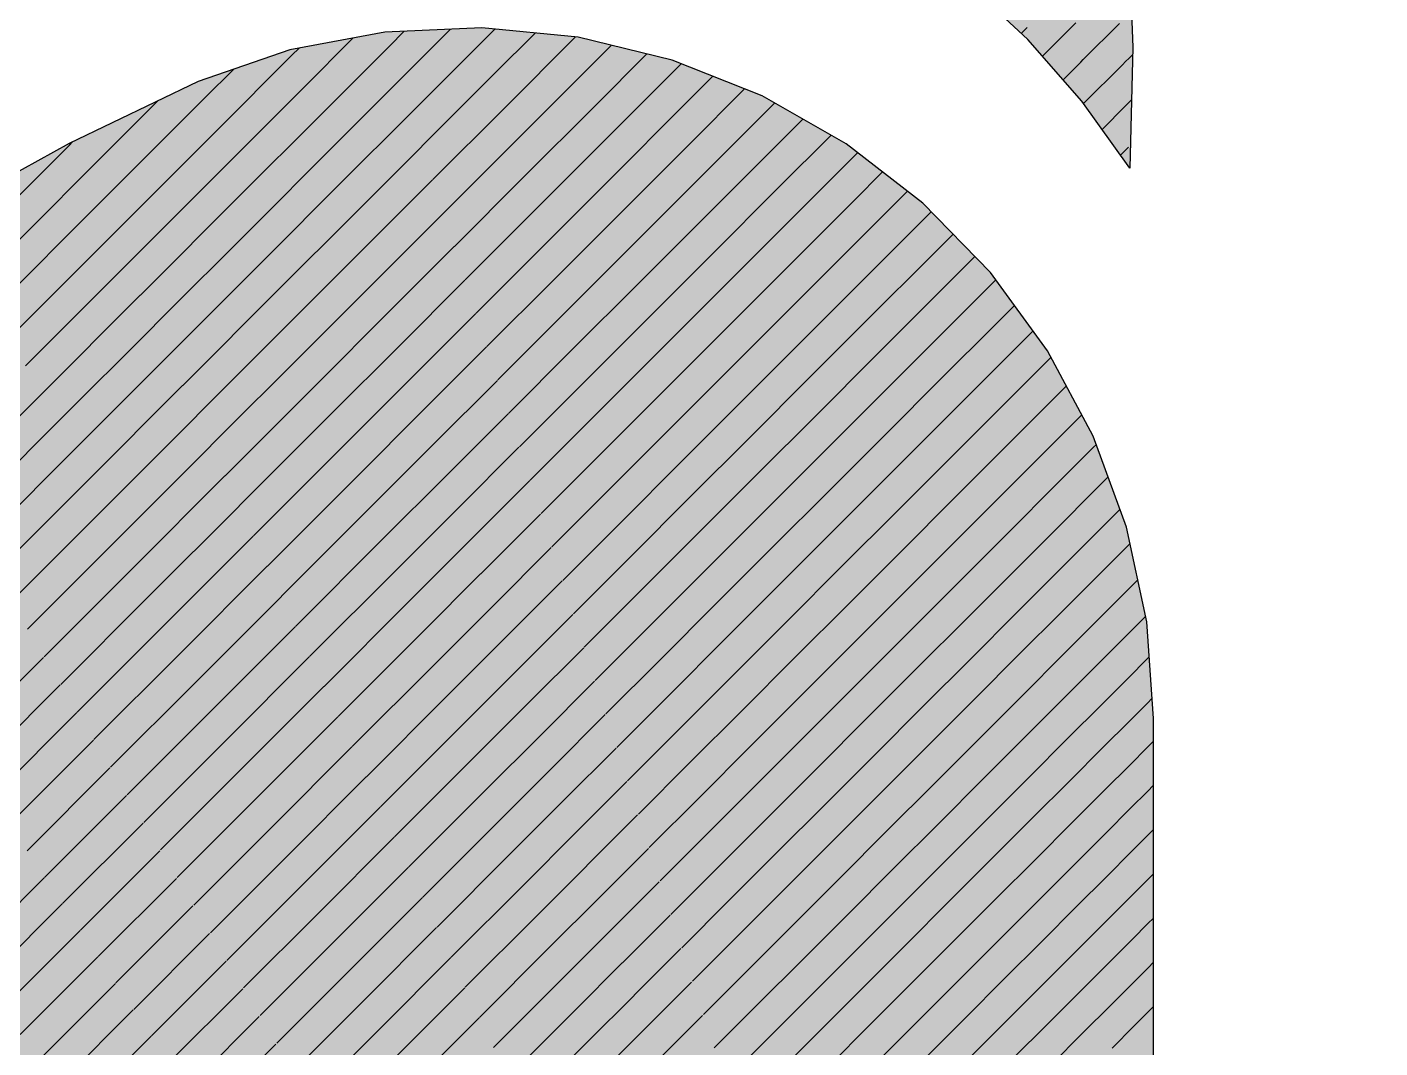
# Model space of a CAD drawing. Extents: x 0 to 13080, y 0 to 6750.
# Drawn here: x 12426.53 to 12442.76, y 1137.8 to 1150.04 of the extents above; entities that cross this region are included whole.
import ezdxf

# ---------------------------------------------------------------- set-up
doc = ezdxf.new("R2010")
doc.units = 0
doc.header["$MEASUREMENT"] = 0
doc.layers.add('MTH-CARIMBO-TXT1', color=1, linetype='CONTINUOUS')

msp = doc.modelspace()

# ---------------------------------------------------------------- linework, layer by layer
at = {"layer": 'MTH-CARIMBO-TXT1', "linetype": 'Continuous'}
for p, q in [((12438.452313, 1149.966276), (12438.5234, 1150.037362)), ((12438.707747, 1149.691379), (12439.108988, 1150.092621)), ((12439.197925, 1149.651228), (12439.632092, 1150.085394)), ((12429.845548, 1149.314462), (12430.44237, 1149.911284)), ((12430.875901, 1149.814485), (12431.053074, 1149.991658)), ((12431.005741, 1149.413995), (12431.607325, 1150.015578)), ((12431.135581, 1149.013505), (12432.020004, 1149.897928)), ((12432.020004, 1149.897928), (12432.138576, 1150.0165)), ((12432.13695, 1149.484544), (12432.621785, 1149.969379)), ((12432.253896, 1149.07116), (12433.104994, 1149.922258)), ((12429.703926, 1149.70317), (12429.79121, 1149.790454)), ((12429.98717, 1148.925754), (12430.875733, 1149.814317)), ((12433.234832, 1149.521766), (12433.535813, 1149.822747)), ((12433.338606, 1149.095209), (12433.962768, 1149.719371)), ((12439.747452, 1149.670425), (12439.791341, 1149.714313)), ((12428.815978, 1148.815222), (12429.703924, 1149.703168)), ((12434.293058, 1149.519331), (12434.376129, 1149.602403)), ((12438.955657, 1149.408959), (12439.147019, 1149.600321)), ((12439.147019, 1149.600321), (12439.168859, 1149.622162)), ((12439.168859, 1149.622162), (12439.197925, 1149.651228)), ((12439.201239, 1149.124212), (12439.667509, 1149.590482)), ((12439.667509, 1149.590482), (12439.706283, 1149.629256)), ((12439.706283, 1149.629256), (12439.747452, 1149.670425)), ((12428.662892, 1149.192466), (12429.007812, 1149.537386)), ((12430.128792, 1148.537046), (12431.005173, 1149.413426)), ((12431.265422, 1148.613015), (12432.13695, 1149.484544)), ((12432.370842, 1148.657776), (12433.234832, 1149.521766)), ((12433.44238, 1148.668653), (12434.293058, 1149.519331)), ((12434.383454, 1149.079397), (12434.755758, 1149.451701)), ((12428.969063, 1148.437977), (12429.845533, 1149.314447)), ((12434.47385, 1148.639463), (12435.135386, 1149.300999)), ((12427.210048, 1148.269952), (12428.095545, 1149.15545)), ((12427.37951, 1147.909084), (12428.662892, 1149.192466)), ((12431.395262, 1148.212526), (12432.253896, 1149.07116)), ((12432.487789, 1148.244392), (12433.338606, 1149.095209)), ((12433.546153, 1148.242097), (12434.383454, 1149.079397)), ((12435.380779, 1149.016062), (12435.49644, 1149.131723)), ((12439.422767, 1148.81541), (12439.702927, 1149.095569)), ((12439.702927, 1149.095569), (12439.726224, 1149.118867)), ((12439.726224, 1149.118867), (12439.750961, 1149.143603)), ((12439.750961, 1149.143603), (12439.777332, 1149.169974)), ((12429.122149, 1148.060732), (12429.987142, 1148.925726)), ((12430.270414, 1148.148338), (12431.134612, 1149.012536)), ((12434.564247, 1148.19953), (12435.380779, 1149.016062)), ((12435.457699, 1148.562652), (12435.834183, 1148.939136)), ((12427.548971, 1147.548215), (12428.815978, 1148.815222)), ((12435.534619, 1148.109242), (12436.171925, 1148.746548)), ((12425.771067, 1147.361302), (12427.04058, 1148.630814)), ((12427.040587, 1148.630821), (12427.071293, 1148.661527)), ((12430.412036, 1147.75963), (12431.264051, 1148.611645)), ((12431.525103, 1147.812036), (12432.370842, 1148.657776)), ((12432.604735, 1147.831008), (12433.44238, 1148.668653)), ((12433.649927, 1147.81554), (12434.47385, 1148.639463)), ((12439.644296, 1148.506608), (12439.738345, 1148.600657)), ((12427.718433, 1147.187347), (12428.969063, 1148.437977)), ((12429.275234, 1147.683488), (12430.12875, 1148.537004)), ((12434.654643, 1147.759596), (12435.457699, 1148.562652)), ((12435.611539, 1147.655832), (12436.384631, 1148.428923)), ((12436.384631, 1148.428923), (12436.491993, 1148.536286)), ((12425.955668, 1147.015572), (12427.209863, 1148.269767)), ((12436.448127, 1147.96209), (12436.790968, 1148.304931)), ((12429.428319, 1147.306243), (12430.270359, 1148.148283)), ((12430.553658, 1147.370922), (12431.393491, 1148.210754)), ((12431.654943, 1147.411546), (12432.487789, 1148.244392)), ((12432.721681, 1147.417624), (12433.546153, 1148.242097)), ((12433.753701, 1147.388984), (12434.564247, 1148.19953)), ((12434.745039, 1147.319662), (12435.534619, 1148.109242)), ((12427.887894, 1146.826478), (12429.122149, 1148.060732)), ((12435.688459, 1147.202422), (12436.448127, 1147.96209)), ((12436.511623, 1147.495256), (12437.089943, 1148.073576)), ((12426.140269, 1146.669843), (12427.379146, 1147.90872)), ((12430.69528, 1146.982214), (12431.52293, 1147.809863)), ((12431.784783, 1147.011057), (12432.604735, 1147.831008)), ((12432.838627, 1147.00424), (12433.649927, 1147.81554)), ((12437.293589, 1147.746892), (12437.374581, 1147.827884)), ((12428.057356, 1146.465609), (12429.275234, 1147.683488)), ((12429.581405, 1146.928999), (12430.411968, 1147.759562)), ((12433.857475, 1146.962427), (12434.654643, 1147.759596)), ((12434.835436, 1146.879728), (12435.611539, 1147.655832)), ((12436.575119, 1147.028422), (12437.293589, 1147.746892)), ((12426.32487, 1146.324114), (12427.548429, 1147.547673)), ((12435.765379, 1146.749012), (12436.511623, 1147.495256)), ((12437.343925, 1147.266897), (12437.636161, 1147.559134)), ((12428.226817, 1146.104741), (12429.428319, 1147.306243)), ((12429.73449, 1146.551754), (12430.553577, 1147.37084)), ((12430.836903, 1146.593506), (12431.652369, 1147.408973)), ((12431.914624, 1146.610567), (12432.721681, 1147.417624)), ((12432.955573, 1146.590856), (12433.753701, 1147.388984)), ((12433.961248, 1146.535871), (12434.745039, 1147.319662)), ((12437.39426, 1146.786902), (12437.897741, 1147.290383)), ((12426.50947, 1145.978384), (12427.717712, 1147.186625)), ((12434.925832, 1146.439795), (12435.688459, 1147.202422)), ((12436.638616, 1146.561588), (12437.343925, 1147.266897)), ((12429.887576, 1146.174509), (12430.695186, 1146.982119)), ((12430.978525, 1146.204798), (12431.781809, 1147.008082)), ((12432.044464, 1146.210077), (12432.838627, 1147.00424)), ((12433.072519, 1146.177472), (12433.857475, 1146.962427)), ((12435.842299, 1146.295602), (12436.575119, 1147.028422)), ((12437.444595, 1146.306907), (12438.095235, 1146.957547)), ((12438.095235, 1146.957547), (12438.148574, 1147.010887)), ((12426.694071, 1145.632655), (12427.886994, 1146.825578)), ((12428.396279, 1145.743872), (12429.581405, 1146.928999)), ((12434.065022, 1146.109315), (12434.835436, 1146.879728)), ((12435.016228, 1145.999861), (12435.765379, 1146.749012)), ((12436.702112, 1146.094754), (12437.39426, 1146.786902)), ((12438.132959, 1146.464941), (12438.372616, 1146.704598)), ((12428.56574, 1145.383004), (12429.73449, 1146.551754)), ((12430.040661, 1145.797265), (12430.836794, 1146.593398)), ((12431.120147, 1145.81609), (12431.911248, 1146.607191)), ((12432.174304, 1145.809587), (12432.955573, 1146.590856)), ((12433.189466, 1145.764088), (12433.961248, 1146.535871)), ((12435.91922, 1145.842192), (12436.638616, 1146.561588)), ((12426.878672, 1145.286926), (12428.056277, 1146.464531)), ((12434.168796, 1145.682758), (12434.925832, 1146.439795)), ((12436.765608, 1145.62792), (12437.444595, 1146.306907)), ((12437.49493, 1145.826912), (12438.132959, 1146.464941)), ((12438.170682, 1145.972334), (12438.596657, 1146.398309)), ((12428.735202, 1145.022135), (12429.887576, 1146.174509)), ((12430.193747, 1145.42002), (12430.978403, 1146.204676)), ((12431.261769, 1145.427382), (12432.040687, 1146.2063)), ((12432.304145, 1145.409098), (12433.072519, 1146.177472)), ((12435.106625, 1145.559927), (12435.842299, 1146.295602)), ((12427.063273, 1144.941196), (12428.22556, 1146.103484)), ((12433.306412, 1145.350704), (12434.065022, 1146.109315)), ((12434.272569, 1145.256202), (12435.016228, 1145.999861)), ((12435.99614, 1145.388782), (12436.702112, 1146.094754)), ((12438.208406, 1145.479728), (12438.776056, 1146.047378)), ((12438.776056, 1146.047378), (12438.811856, 1146.083178)), ((12435.197021, 1145.119993), (12435.91922, 1145.842192)), ((12436.829104, 1145.161086), (12437.49493, 1145.826912)), ((12437.545265, 1145.346918), (12438.170682, 1145.972334)), ((12427.247873, 1144.595467), (12428.394843, 1145.742437)), ((12428.904663, 1144.661266), (12430.040661, 1145.797265)), ((12430.346832, 1145.042776), (12431.120012, 1145.815955)), ((12431.403391, 1145.038674), (12432.170126, 1145.80541)), ((12432.433985, 1145.008608), (12433.189466, 1145.764088)), ((12433.423358, 1144.937321), (12434.168796, 1145.682758)), ((12438.802097, 1145.543089), (12438.996677, 1145.737669)), ((12425.536025, 1144.474609), (12426.694071, 1145.632655)), ((12434.376343, 1144.829646), (12435.106625, 1145.559927)), ((12436.07306, 1144.935372), (12436.765608, 1145.62792)), ((12438.24613, 1144.987121), (12438.802097, 1145.543089)), ((12427.432474, 1144.249738), (12428.564126, 1145.381389)), ((12429.074125, 1144.300398), (12430.193747, 1145.42002)), ((12430.499918, 1144.665531), (12431.261621, 1145.427234)), ((12431.545013, 1144.649966), (12432.299566, 1145.404519)), ((12432.563825, 1144.608118), (12433.306412, 1145.350704)), ((12435.287417, 1144.68006), (12435.99614, 1145.388782)), ((12436.892601, 1144.694253), (12437.545265, 1145.346918)), ((12437.595601, 1144.866923), (12438.208406, 1145.479728)), ((12438.828139, 1145.038801), (12439.181498, 1145.39216)), ((12425.735496, 1144.14375), (12426.878672, 1145.286926)), ((12433.540304, 1144.523937), (12434.272569, 1145.256202)), ((12427.617075, 1143.904008), (12428.733409, 1145.020342)), ((12429.243586, 1143.939529), (12430.346832, 1145.042776)), ((12430.653003, 1144.288286), (12431.40323, 1145.038513)), ((12434.480117, 1144.403089), (12435.197021, 1145.119993)), ((12436.14998, 1144.481962), (12436.829104, 1145.161086)), ((12438.283853, 1144.494515), (12438.828139, 1145.038801)), ((12439.322174, 1145.002506), (12439.355161, 1145.035493)), ((12425.934967, 1143.812891), (12427.063273, 1144.941196)), ((12431.686635, 1144.261258), (12432.429005, 1145.003628)), ((12432.693666, 1144.207629), (12433.423358, 1144.937321)), ((12435.377814, 1144.240126), (12436.07306, 1144.935372)), ((12436.956097, 1144.227419), (12437.595601, 1144.866923)), ((12437.645936, 1144.386928), (12438.24613, 1144.987121)), ((12438.85418, 1144.534512), (12439.322174, 1145.002506)), ((12433.65725, 1144.110553), (12434.376343, 1144.829646)), ((12436.2269, 1144.028552), (12436.892601, 1144.694253)), ((12426.134438, 1143.482032), (12427.247873, 1144.595467)), ((12427.801676, 1143.558279), (12428.902691, 1144.659295)), ((12429.413048, 1143.578661), (12430.499918, 1144.665531)), ((12430.806089, 1143.911042), (12431.544838, 1144.649791)), ((12431.828257, 1143.872549), (12432.558444, 1144.602737)), ((12432.823506, 1143.807139), (12433.540304, 1144.523937)), ((12434.583891, 1143.976533), (12435.287417, 1144.68006)), ((12438.321577, 1144.001909), (12438.85418, 1144.534512)), ((12439.33795, 1144.487952), (12439.497255, 1144.647256)), ((12433.774196, 1143.697169), (12434.480117, 1144.403089)), ((12435.46821, 1143.800192), (12436.14998, 1144.481962)), ((12437.019593, 1143.760585), (12437.645936, 1144.386928)), ((12437.696271, 1143.906933), (12438.283853, 1144.494515)), ((12438.880221, 1144.030223), (12439.33795, 1144.487952)), ((12426.333909, 1143.151172), (12427.432474, 1144.249738)), ((12427.986276, 1143.21255), (12429.071974, 1144.298248)), ((12429.582509, 1143.217792), (12430.653003, 1144.288286)), ((12430.959174, 1143.533797), (12431.686447, 1144.26107)), ((12431.969879, 1143.483841), (12432.687884, 1144.201846)), ((12434.687664, 1143.549977), (12435.377814, 1144.240126)), ((12436.30382, 1143.575142), (12436.956097, 1144.227419)), ((12439.353726, 1143.973398), (12439.639348, 1144.259019)), ((12432.953347, 1143.406649), (12433.65725, 1144.110553)), ((12426.53338, 1142.820313), (12427.617075, 1143.904008)), ((12428.170877, 1142.86682), (12429.241257, 1143.9372)), ((12429.751971, 1142.856924), (12430.806089, 1143.911042)), ((12431.11226, 1143.156553), (12431.828056, 1143.872349)), ((12433.891143, 1143.283785), (12434.583891, 1143.976533)), ((12435.558606, 1143.360258), (12436.2269, 1144.028552)), ((12437.083089, 1143.293751), (12437.696271, 1143.906933)), ((12437.746606, 1143.426938), (12438.321577, 1144.001909)), ((12438.3593, 1143.509302), (12438.880221, 1144.030223)), ((12438.906263, 1143.525934), (12439.353726, 1143.973398)), ((12432.111501, 1143.095133), (12432.817323, 1143.800956)), ((12434.791438, 1143.12342), (12435.46821, 1143.800192)), ((12436.38074, 1143.121732), (12437.019593, 1143.760585)), ((12439.369503, 1143.458844), (12439.720672, 1143.810013)), ((12439.720672, 1143.810013), (12439.759437, 1143.848778)), ((12426.73285, 1142.489454), (12427.801676, 1143.558279)), ((12428.355478, 1142.521091), (12429.41054, 1143.576153)), ((12433.083187, 1143.006159), (12433.774196, 1143.697169)), ((12434.008089, 1142.870401), (12434.687664, 1143.549977)), ((12435.649003, 1142.920325), (12436.30382, 1143.575142)), ((12429.921432, 1142.496055), (12430.959174, 1143.533797)), ((12431.265345, 1142.779308), (12431.969665, 1143.483627)), ((12432.253123, 1142.706425), (12432.946762, 1143.400065)), ((12437.146585, 1142.826917), (12437.746606, 1143.426938)), ((12437.796941, 1142.946943), (12438.3593, 1143.509302)), ((12438.397024, 1143.016696), (12438.906263, 1143.525934)), ((12438.932304, 1143.021646), (12439.369503, 1143.458844)), ((12439.728203, 1143.287214), (12439.852806, 1143.411817)), ((12433.213027, 1142.60567), (12433.891143, 1143.283785)), ((12434.895212, 1142.696864), (12435.558606, 1143.360258)), ((12436.45766, 1142.668322), (12437.083089, 1143.293751)), ((12439.385279, 1142.94429), (12439.728203, 1143.287214)), ((12426.932321, 1142.158595), (12427.986276, 1143.21255)), ((12428.540079, 1142.175362), (12429.579823, 1143.215106)), ((12430.090894, 1142.135186), (12431.11226, 1143.156553)), ((12431.418431, 1142.402063), (12432.111274, 1143.094906)), ((12434.125035, 1142.457017), (12434.791438, 1143.12342)), ((12435.739399, 1142.480391), (12436.38074, 1143.121732)), ((12432.394745, 1142.317717), (12433.076202, 1142.999174)), ((12434.998985, 1142.270307), (12435.649003, 1142.920325)), ((12437.210082, 1142.360083), (12437.796941, 1142.946943)), ((12437.847277, 1142.466948), (12438.397024, 1143.016696)), ((12438.434748, 1142.524089), (12438.932304, 1143.021646)), ((12438.958345, 1142.517357), (12439.385279, 1142.94429)), ((12439.735734, 1142.764415), (12439.946175, 1142.974856)), ((12427.131792, 1141.827735), (12428.170877, 1142.86682)), ((12428.724679, 1141.829632), (12429.749106, 1142.854059)), ((12430.260355, 1141.774318), (12431.265345, 1142.779308)), ((12433.342868, 1142.20518), (12434.008089, 1142.870401)), ((12436.534581, 1142.214912), (12437.146585, 1142.826917)), ((12439.401055, 1142.429736), (12439.735734, 1142.764415)), ((12431.571516, 1142.024819), (12432.252882, 1142.706185)), ((12432.536367, 1141.929009), (12433.205641, 1142.598283)), ((12434.241981, 1142.043633), (12434.895212, 1142.696864)), ((12435.829795, 1142.040457), (12436.45766, 1142.668322)), ((12425.677142, 1141.433745), (12426.727084, 1142.483687)), ((12427.331263, 1141.496876), (12428.355478, 1142.521091)), ((12428.90928, 1141.483903), (12429.918388, 1142.493011)), ((12433.472708, 1141.80469), (12434.125035, 1142.457017)), ((12435.102759, 1141.843751), (12435.739399, 1142.480391)), ((12437.273578, 1141.893249), (12437.847277, 1142.466948)), ((12437.897612, 1141.986953), (12438.434748, 1142.524089)), ((12438.472471, 1142.031483), (12438.958345, 1142.517357)), ((12438.984387, 1142.013068), (12439.401055, 1142.429736)), ((12439.743265, 1142.241616), (12439.9617, 1142.460051)), ((12439.9617, 1142.460051), (12439.98966, 1142.488011)), ((12430.429817, 1141.413449), (12431.418431, 1142.402063)), ((12431.724602, 1141.647574), (12432.394491, 1142.317464)), ((12434.358927, 1141.630249), (12434.998985, 1142.270307)), ((12436.611501, 1141.761502), (12437.210082, 1142.360083)), ((12425.890284, 1141.116557), (12426.926123, 1142.152396)), ((12427.530734, 1141.166017), (12428.540079, 1142.175362)), ((12429.093881, 1141.138174), (12430.087671, 1142.131964)), ((12432.677989, 1141.540301), (12433.33508, 1142.197393)), ((12435.920191, 1141.600523), (12436.534581, 1142.214912)), ((12439.416831, 1141.915182), (12439.743265, 1142.241616)), ((12430.599278, 1141.052581), (12431.571516, 1142.024819)), ((12431.877687, 1141.270329), (12432.5361, 1141.928742)), ((12433.602548, 1141.404201), (12434.241981, 1142.043633)), ((12435.206533, 1141.417195), (12435.829795, 1142.040457)), ((12437.337074, 1141.426416), (12437.897612, 1141.986953)), ((12437.947947, 1141.506958), (12438.472471, 1142.031483)), ((12438.510195, 1141.538876), (12438.984387, 1142.013068)), ((12439.750796, 1141.718817), (12439.963714, 1141.931735)), ((12439.963714, 1141.931735), (12440.024487, 1141.992508)), ((12426.103426, 1140.799369), (12427.125162, 1141.821105)), ((12427.730205, 1140.835158), (12428.724679, 1141.829632)), ((12429.278482, 1140.792444), (12430.256954, 1141.770917)), ((12432.819611, 1141.151593), (12433.46452, 1141.796502)), ((12434.475873, 1141.216865), (12435.102759, 1141.843751)), ((12436.010588, 1141.160589), (12436.611501, 1141.761502)), ((12436.688421, 1141.308092), (12437.273578, 1141.893249)), ((12439.010428, 1141.508779), (12439.416831, 1141.915182)), ((12430.76874, 1140.691712), (12431.724602, 1141.647574)), ((12433.732389, 1141.003711), (12434.358927, 1141.630249)), ((12435.310307, 1140.990638), (12435.920191, 1141.600523)), ((12439.432607, 1141.400629), (12439.750796, 1141.718817)), ((12426.316568, 1140.482181), (12427.3242, 1141.489814)), ((12427.929675, 1140.504298), (12428.90928, 1141.483903)), ((12432.030773, 1140.893085), (12432.677709, 1141.540021)), ((12437.40057, 1140.959582), (12437.947947, 1141.506958)), ((12437.998282, 1141.026964), (12438.510195, 1141.538876)), ((12438.547919, 1141.04627), (12439.010428, 1141.508779)), ((12439.965727, 1141.403418), (12440.041423, 1141.479114)), ((12429.463083, 1140.446715), (12430.426237, 1141.40987)), ((12432.961233, 1140.762885), (12433.593959, 1141.395611)), ((12434.59282, 1140.803481), (12435.206533, 1141.417195)), ((12436.100984, 1140.720656), (12436.688421, 1141.308092)), ((12436.765341, 1140.854682), (12437.337074, 1141.426416)), ((12439.036469, 1141.004491), (12439.432607, 1141.400629)), ((12439.758327, 1141.196018), (12439.965727, 1141.403418)), ((12426.52971, 1140.164993), (12427.523239, 1141.158522)), ((12428.129146, 1140.173439), (12429.093881, 1141.138174)), ((12430.938201, 1140.330843), (12431.877687, 1141.270329)), ((12432.183858, 1140.51584), (12432.819317, 1141.1513)), ((12433.862229, 1140.603221), (12434.475873, 1141.216865)), ((12435.41408, 1140.564082), (12436.010588, 1141.160589)), ((12439.448384, 1140.886075), (12439.758327, 1141.196018)), ((12429.647683, 1140.100986), (12430.59552, 1141.048822)), ((12433.102855, 1140.374177), (12433.723398, 1140.99472)), ((12434.709766, 1140.390097), (12435.310307, 1140.990638)), ((12436.842261, 1140.401273), (12437.40057, 1140.959582)), ((12437.464067, 1140.492748), (12437.998282, 1141.026964)), ((12438.048617, 1140.546969), (12438.547919, 1141.04627)), ((12438.585642, 1140.553663), (12439.036469, 1141.004491)), ((12426.742852, 1139.847805), (12427.722278, 1140.827231)), ((12428.328617, 1139.84258), (12429.278482, 1140.792444)), ((12431.107663, 1139.969975), (12432.030773, 1140.893085)), ((12433.99207, 1140.202731), (12434.59282, 1140.803481)), ((12436.19138, 1140.280722), (12436.765341, 1140.854682)), ((12439.062511, 1140.500202), (12439.448384, 1140.886075)), ((12439.765858, 1140.673219), (12439.967741, 1140.875102)), ((12439.967741, 1140.875102), (12440.041423, 1140.948783)), ((12429.832284, 1139.755256), (12430.764803, 1140.687775)), ((12432.336944, 1140.138596), (12432.960926, 1140.762578)), ((12435.517854, 1140.137526), (12436.100984, 1140.720656)), ((12439.46416, 1140.371521), (12439.765858, 1140.673219)), ((12426.955994, 1139.530617), (12427.921317, 1140.49594)), ((12431.277124, 1139.609106), (12432.183858, 1140.51584)), ((12433.244477, 1139.985469), (12433.852838, 1140.59383)), ((12434.826712, 1139.976714), (12435.41408, 1140.564082)), ((12436.919181, 1139.947863), (12437.464067, 1140.492748)), ((12437.527563, 1140.025914), (12438.048617, 1140.546969)), ((12438.098953, 1140.066974), (12438.585642, 1140.553663)), ((12438.623366, 1140.061057), (12439.062511, 1140.500202)), ((12428.528088, 1139.511721), (12429.463083, 1140.446715)), ((12430.016885, 1139.409527), (12430.934086, 1140.326728)), ((12432.490029, 1139.761351), (12433.102535, 1140.373857)), ((12434.12191, 1139.802242), (12434.709766, 1140.390097)), ((12436.281777, 1139.840788), (12436.842261, 1140.401273)), ((12439.088552, 1139.995913), (12439.46416, 1140.371521)), ((12439.773389, 1140.150419), (12439.969755, 1140.346786)), ((12439.969755, 1140.346786), (12440.041423, 1140.418453)), ((12427.169136, 1139.213429), (12428.120356, 1140.164649)), ((12431.446586, 1139.248238), (12432.336944, 1140.138596)), ((12433.386099, 1139.596761), (12433.982277, 1140.192939)), ((12435.621628, 1139.710969), (12436.19138, 1140.280722)), ((12439.479936, 1139.856967), (12439.773389, 1140.150419)), ((12428.727559, 1139.180861), (12429.647683, 1140.100986)), ((12432.643114, 1139.384106), (12433.244144, 1139.985136)), ((12434.25175, 1139.401752), (12434.826712, 1139.976714)), ((12434.943658, 1139.56333), (12435.517854, 1140.137526)), ((12436.996101, 1139.494453), (12437.527563, 1140.025914)), ((12437.591059, 1139.55908), (12438.098953, 1140.066974)), ((12438.149288, 1139.586979), (12438.623366, 1140.061057)), ((12438.661089, 1139.56845), (12439.088552, 1139.995913)), ((12425.768273, 1138.873226), (12426.738364, 1139.843317)), ((12427.382278, 1138.896241), (12428.319395, 1139.833358)), ((12430.201486, 1139.063798), (12431.103368, 1139.965681)), ((12435.725402, 1139.284413), (12436.281777, 1139.840788)), ((12436.372173, 1139.400854), (12436.919181, 1139.947863)), ((12439.114593, 1139.491624), (12439.479936, 1139.856967)), ((12439.78092, 1139.62762), (12439.971768, 1139.818469)), ((12439.971768, 1139.818469), (12440.041423, 1139.888123)), ((12428.92703, 1138.850002), (12429.832284, 1139.755256)), ((12431.616047, 1138.887369), (12432.490029, 1139.761351)), ((12433.527721, 1139.208053), (12434.111716, 1139.792048)), ((12435.060604, 1139.149946), (12435.621628, 1139.710969)), ((12425.994641, 1138.569264), (12426.951272, 1139.525895)), ((12427.59542, 1138.579053), (12428.518434, 1139.502067)), ((12430.386086, 1138.718069), (12431.272651, 1139.604633)), ((12432.7962, 1139.006862), (12433.385753, 1139.596414)), ((12434.381591, 1139.001262), (12434.943658, 1139.56333)), ((12436.462569, 1138.960921), (12436.996101, 1139.494453)), ((12437.073022, 1139.041043), (12437.591059, 1139.55908)), ((12437.654555, 1139.092246), (12438.149288, 1139.586979)), ((12438.199623, 1139.106984), (12438.661089, 1139.56845)), ((12438.698813, 1139.075844), (12439.114593, 1139.491624)), ((12439.495712, 1139.342413), (12439.78092, 1139.62762)), ((12429.1265, 1138.519143), (12430.016885, 1139.409527)), ((12431.785509, 1138.526501), (12432.643114, 1139.384106)), ((12433.669343, 1138.819345), (12434.241156, 1139.391157)), ((12435.829175, 1138.857857), (12436.372173, 1139.400854)), ((12439.140635, 1138.987336), (12439.495712, 1139.342413)), ((12439.973782, 1139.290153), (12440.041423, 1139.357793)), ((12426.22101, 1138.265303), (12427.16418, 1139.208472)), ((12427.808562, 1138.261865), (12428.717473, 1139.170776)), ((12430.570687, 1138.372339), (12431.441934, 1139.243586)), ((12432.949285, 1138.629617), (12433.527361, 1139.207693)), ((12435.17755, 1138.736562), (12435.725402, 1139.284413)), ((12439.788451, 1139.104821), (12439.973782, 1139.290153)), ((12429.325971, 1138.188284), (12430.201486, 1139.063798)), ((12431.95497, 1138.165632), (12432.7962, 1139.006862)), ((12434.511431, 1138.600773), (12435.060604, 1139.149946)), ((12436.552966, 1138.520987), (12437.073022, 1139.041043)), ((12437.149942, 1138.587633), (12437.654555, 1139.092246)), ((12437.718052, 1138.625412), (12438.199623, 1139.106984)), ((12438.249958, 1138.626989), (12438.698813, 1139.075844)), ((12439.511488, 1138.827859), (12439.788451, 1139.104821)), ((12426.447379, 1137.961341), (12427.377087, 1138.89105)), ((12430.755288, 1138.02661), (12431.611217, 1138.882539)), ((12433.810965, 1138.430637), (12434.370595, 1138.990267)), ((12435.294497, 1138.323178), (12435.829175, 1138.857857)), ((12435.932949, 1138.4313), (12436.462569, 1138.960921)), ((12438.736537, 1138.583237), (12439.140635, 1138.987336)), ((12428.021704, 1137.944676), (12428.916512, 1138.839485)), ((12429.525442, 1137.857424), (12430.386086, 1138.718069)), ((12433.102371, 1138.252373), (12433.66897, 1138.818972)), ((12434.641271, 1138.200283), (12435.17755, 1138.736562)), ((12439.166676, 1138.483047), (12439.511488, 1138.827859)), ((12439.795982, 1138.582022), (12439.975796, 1138.761836)), ((12439.975796, 1138.761836), (12440.041423, 1138.827463)), ((12426.673747, 1137.65738), (12427.589995, 1138.573628)), ((12430.939889, 1137.680881), (12431.7805, 1138.521492)), ((12432.124432, 1137.804763), (12432.949285, 1138.629617)), ((12433.952587, 1138.041928), (12434.500034, 1138.589376)), ((12436.036723, 1138.004744), (12436.552966, 1138.520987)), ((12436.643362, 1138.081053), (12437.149942, 1138.587633)), ((12437.226862, 1138.134223), (12437.718052, 1138.625412)), ((12437.781548, 1138.158579), (12438.249958, 1138.626989)), ((12438.300293, 1138.146994), (12438.736537, 1138.583237)), ((12439.527265, 1138.313305), (12439.795982, 1138.582022)), ((12428.234846, 1137.627488), (12429.115551, 1138.508194)), ((12429.724913, 1137.526565), (12430.570687, 1138.372339)), ((12433.255456, 1137.875128), (12433.810579, 1138.430251)), ((12435.411443, 1137.909794), (12435.932949, 1138.4313)), ((12438.77426, 1138.090631), (12439.166676, 1138.483047)), ((12426.900116, 1137.353419), (12427.802903, 1138.256205)), ((12432.293893, 1137.443895), (12433.102371, 1138.252373)), ((12434.771112, 1137.799793), (12435.294497, 1138.323178)), ((12439.192717, 1137.978758), (12439.527265, 1138.313305)), ((12439.803513, 1138.059223), (12439.977809, 1138.23352)), ((12439.977809, 1138.23352), (12440.041423, 1138.297133)), ((12428.447988, 1137.3103), (12429.31459, 1138.176902)), ((12431.124489, 1137.335151), (12431.949783, 1138.160444)), ((12433.408542, 1137.497883), (12433.952188, 1138.041529)), ((12434.094209, 1137.65322), (12434.629474, 1138.188485)), ((12436.140496, 1137.578188), (12436.643362, 1138.081053)), ((12436.733758, 1137.641119), (12437.226862, 1138.134223)), ((12437.303782, 1137.680813), (12437.781548, 1138.158579)), ((12437.845044, 1137.691745), (12438.300293, 1138.146994)), ((12438.350629, 1137.666999), (12438.77426, 1138.090631)), ((12439.543041, 1137.798751), (12439.803513, 1138.059223)), ((12427.126485, 1137.049457), (12428.01581, 1137.938783)), ((12429.924384, 1137.195706), (12430.755288, 1138.02661)), ((12432.463355, 1137.083026), (12433.255456, 1137.875128)), ((12434.900952, 1137.399303), (12435.411443, 1137.909794)), ((12435.528389, 1137.49641), (12436.036723, 1138.004744)), ((12438.811984, 1137.598024), (12439.192717, 1137.978758)), ((12428.66113, 1136.993112), (12429.513629, 1137.845611))]:
    msp.add_line(p, q, dxfattribs=at)
for points in [[(12439.736932, 1151.250121), (12439.793563, 1149.800653), (12439.756243, 1148.350559), (12439.181694, 1149.151458), (12438.531448, 1149.892219), (12437.811762, 1150.565716)], [(12443.330968, 1115.388797), (12442.678297, 1116.155914), (12442.081994, 1116.967624), (12441.545097, 1117.819792), (12441.070339, 1118.708079), (12440.660138, 1119.627961), (12440.316583, 1120.574755), (12440.041423, 1121.543639), (12440.041423, 1141.751562), (12439.959984, 1142.91023), (12439.71727, 1144.046114), (12439.318054, 1145.13688), (12438.770185, 1146.161079), (12438.084436, 1147.098571), (12437.274291, 1147.930923), (12436.355681, 1148.641767), (12435.346668, 1149.217126), (12434.267094, 1149.645687), (12433.138187, 1149.919021), (12431.982144, 1150.031755), (12430.821698, 1149.981672), (12429.679666, 1149.769756), (12428.582603, 1149.390322)], [(12428.582603, 1149.390322), (12427.034499, 1148.643784), (12425.528605, 1147.815397), (12424.069243, 1146.907538), (12422.660605, 1145.922815), (12421.306734, 1144.864054), (12420.011517, 1143.734294), (12418.778673, 1142.536781), (12417.611741, 1141.274952), (12416.514073, 1139.952429), (12416.514073, 1116.267809), (12416.826822, 1114.831226), (12417.484077, 1113.516083), (12418.445264, 1112.403563), (12419.651053, 1111.562339), (12449.167183, 1111.562339)]]:
    msp.add_lwpolyline(points, dxfattribs=at)
for points in [[(12437.811762, 1150.565716), (12438.0665, 1158.276766), (12438.531448, 1149.892219)], [(12438.0665, 1158.276766), (12438.581515, 1156.920696), (12438.531448, 1149.892219)], [(12438.531448, 1149.892219), (12438.581515, 1156.920696), (12439.181694, 1149.151458)], [(12438.581515, 1156.920696), (12439.007663, 1155.534131), (12439.181694, 1149.151458)], [(12439.181694, 1149.151458), (12439.007663, 1155.534131), (12439.343155, 1154.122886)], [(12439.756243, 1148.350559), (12439.181694, 1149.151458), (12439.343155, 1154.122886)], [(12439.756243, 1148.350559), (12439.343155, 1154.122886), (12439.586585, 1152.692883)], [(12439.756243, 1148.350559), (12439.586585, 1152.692883), (12439.736932, 1151.250121)], [(12439.756243, 1148.350559), (12439.736932, 1151.250121), (12439.793563, 1149.800653)], [(12429.679666, 1149.769756), (12440.316583, 1120.574755), (12430.821698, 1149.981672)], [(12440.041423, 1121.543639), (12431.982144, 1150.031755), (12430.821698, 1149.981672)], [(12440.041423, 1121.543639), (12430.821698, 1149.981672), (12440.316583, 1120.574755)], [(12440.041423, 1121.543639), (12433.138187, 1149.919021), (12431.982144, 1150.031755)], [(12440.041423, 1121.543639), (12434.267094, 1149.645687), (12433.138187, 1149.919021)], [(12429.679666, 1149.769756), (12428.582603, 1149.390322), (12440.660138, 1119.627961)], [(12429.679666, 1149.769756), (12440.660138, 1119.627961), (12440.316583, 1120.574755)], [(12440.041423, 1121.543639), (12435.346668, 1149.217126), (12434.267094, 1149.645687)], [(12427.034499, 1148.643784), (12440.660138, 1119.627961), (12428.582603, 1149.390322)], [(12440.041423, 1121.543639), (12436.355681, 1148.641767), (12435.346668, 1149.217126)], [(12427.034499, 1148.643784), (12425.528605, 1147.815397), (12441.070339, 1118.708079)], [(12427.034499, 1148.643784), (12441.070339, 1118.708079), (12440.660138, 1119.627961)], [(12440.041423, 1121.543639), (12437.274291, 1147.930923), (12436.355681, 1148.641767)], [(12440.041423, 1121.543639), (12438.084436, 1147.098571), (12437.274291, 1147.930923)], [(12424.069243, 1146.907538), (12441.070339, 1118.708079), (12425.528605, 1147.815397)], [(12440.041423, 1121.543639), (12438.770185, 1146.161079), (12438.084436, 1147.098571)], [(12422.660605, 1145.922815), (12441.545097, 1117.819792), (12424.069243, 1146.907538)], [(12441.545097, 1117.819792), (12441.070339, 1118.708079), (12424.069243, 1146.907538)], [(12440.041423, 1121.543639), (12439.318054, 1145.13688), (12438.770185, 1146.161079)], [(12421.306734, 1144.864054), (12442.081994, 1116.967624), (12422.660605, 1145.922815)], [(12442.081994, 1116.967624), (12441.545097, 1117.819792), (12422.660605, 1145.922815)], [(12440.041423, 1121.543639), (12439.71727, 1144.046114), (12439.318054, 1145.13688)], [(12420.011517, 1143.734294), (12442.678297, 1116.155914), (12421.306734, 1144.864054)], [(12442.678297, 1116.155914), (12442.081994, 1116.967624), (12421.306734, 1144.864054)], [(12440.041423, 1121.543639), (12439.959984, 1142.91023), (12439.71727, 1144.046114)], [(12419.651053, 1111.562339), (12442.678297, 1116.155914), (12420.011517, 1143.734294)], [(12440.041423, 1121.543639), (12440.041423, 1141.751562), (12439.959984, 1142.91023)]]:
    msp.add_solid(points, dxfattribs=at)

doc.saveas('drawing.dxf')
